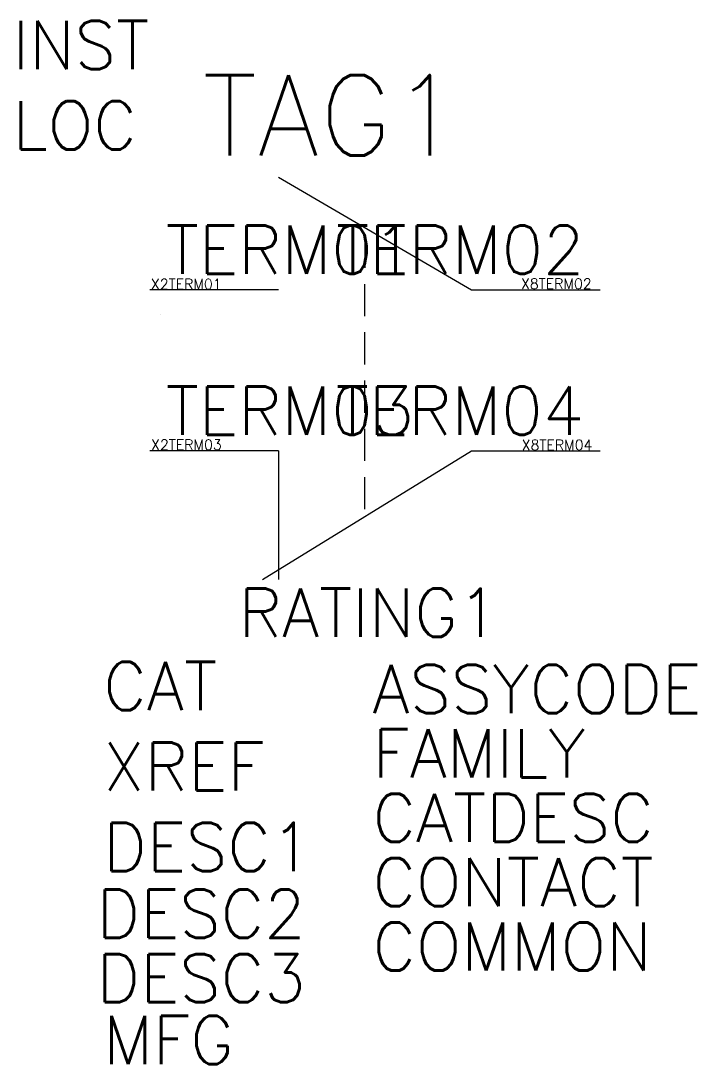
# Model space of a CAD drawing. Header units: inches. Extents: x -8.5 to 12.5, y -33.1 to -0.6.
import ezdxf
from ezdxf.enums import TextEntityAlignment as Align

# ---------------------------------------------------------------- set-up
doc = ezdxf.new("R2010")
doc.units = ezdxf.units.IN
doc.header["$MEASUREMENT"] = 0
doc.styles.get("Standard").update_dxf_attribs({"font": 'txt.shx'})

msp = doc.modelspace()

# ---------------------------------------------------------------- linework, layer by layer
for p, q in [((-0.5, -5.5), (5.5, -9)), ((2.177, -7.327), (2.177, -8.319)), ((-0.5, -9), (-4.5, -9)), ((2.172, -8.817), (2.172, -9.817)), ((5.5, -9), (9.5, -9)), ((2.172, -10.317), (2.172, -11.317)), ((2.172, -11.817), (2.172, -12.817)), ((2.172, -13.317), (2.172, -14.317)), ((-0.5, -14), (-4.5, -14)), ((-1, -18), (5.5, -14)), ((-0.5, -14), (-0.5, -18)), ((5.5, -14), (9.5, -14)), ((2.172, -14.817), (2.172, -15.817))]:
    msp.add_line(p, q)
msp.add_circle((-4.172, -9.754), 0.0000813)

# ---------------------------------------------------------------- texts
at = {"flags": 1}
for tag, p, s, height in [('INST', (-8.769, -2.138), '', 1.5), ('LOC', (-8.769, -4.638), '', 1.5), ('X2TERM01', (-4.467, -8.98), '', 0.32), ('X8TERM02', (7.037, -8.969), '', 0.32), ('X2TERM03', (-4.462, -13.973), '', 0.32), ('X8TERM04', (7.059, -13.979), '', 0.32), ('CAT', (-5.948, -22.063), '', 1.5), ('ASSYCODE', (2.418, -22.157), '', 1.5), ('FAMILY', (2.418, -24.157), 'MS_ACKO', 1.5), ('XREF', (-5.948, -24.563), '', 1.5), ('CATDESC', (2.418, -26.157), '', 1.5), ('DESC1', (-5.948, -27.063), '', 1.5), ('CONTACT', (2.418, -28.157), '', 1.5), ('DESC2', (-6.154, -29.14), '', 1.5), ('COMMON', (2.418, -30.157), '', 1.5), ('DESC3', (-6.154, -31.14), '', 1.5), ('MFG', (-5.948, -33.063), '', 1.5)]:
    msp.add_attdef(tag, p, s, height=height, dxfattribs=at)
for tag, p, s, height in [('TAG1', (-2.874, -4.825), 'ДК-11', 2.5), ('TERM01', (-4.003, -8.501), '53', 1.5), ('TERM03', (-4.006, -13.5), '61', 1.5)]:
    msp.add_attdef(tag, p, s, height=height)
for tag, text, p in [('TERM02', '54', (9.005, -8.501)), ('TERM04', '62', (8.994, -13.502))]:
    msp.add_attdef(tag, text=text, height=1.5).set_placement(p, align=Align.RIGHT)
msp.add_attdef('RATING1', text='', height=1.5).set_placement((2.306, -19.783), align=Align.CENTER)

doc.saveas('drawing.dxf')
